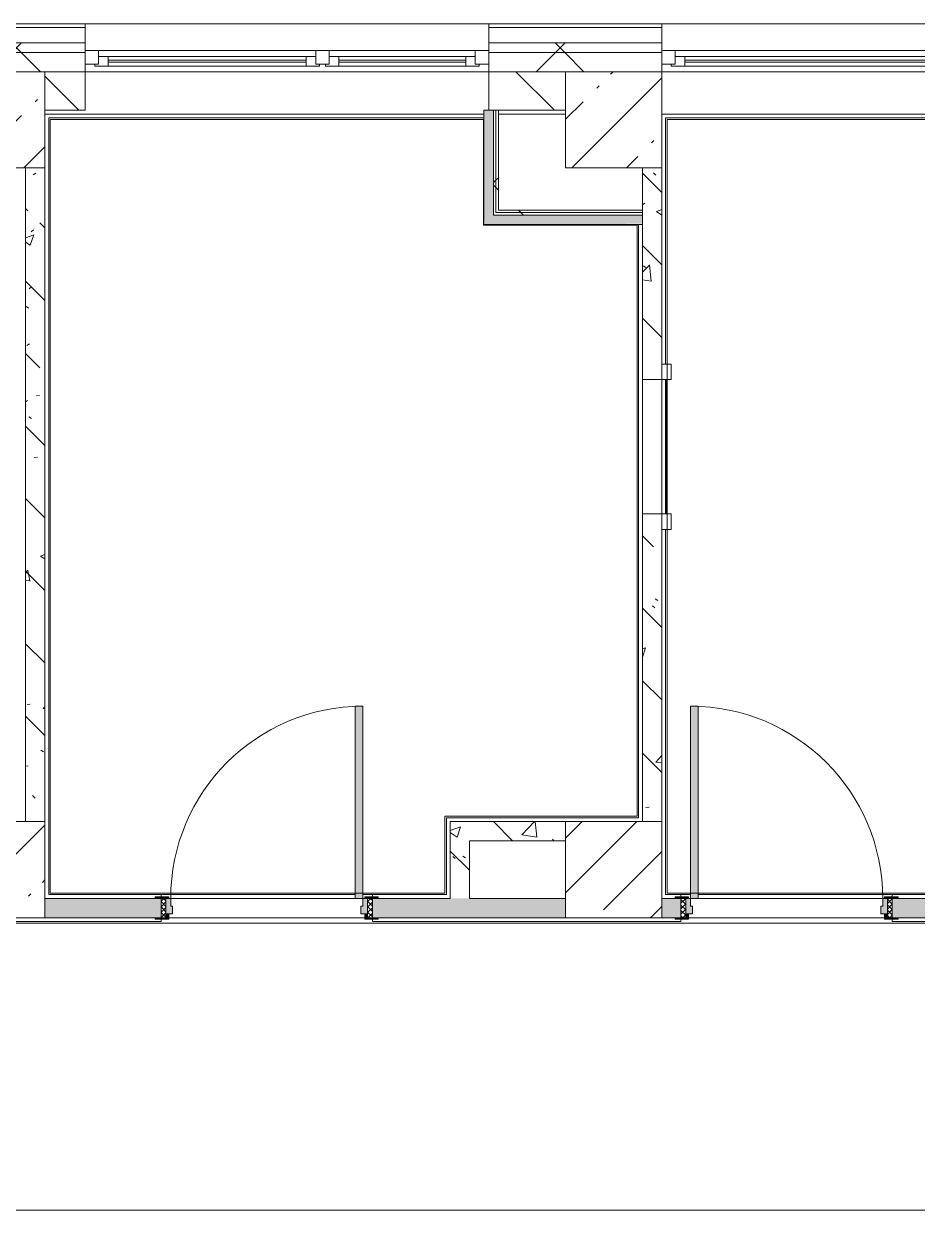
# Model space of a CAD drawing. Header units: millimetres. Extents: x -4029 to 232974, y -8553 to 104777.
# Drawn here: x 145016 to 149666, y 21178 to 27350 of the extents above; entities that cross this region are included whole.
import ezdxf

# ---------------------------------------------------------------- set-up
doc = ezdxf.new("R2010")
doc.units = ezdxf.units.MM
for name, color, linetype, lineweight in [('A-AREA-BNDY-1', 7, 'Continuous', 5), ('A-GLAZ-1', 7, 'Continuous', 5), ('A-WALL', 7, 'Continuous', 9), ('A-WALL-4', 7, 'Continuous', 5), ('I-WALL-6', 7, 'Continuous', 5), ('S-COLS-2', 7, 'Continuous', 5)]:
    doc.layers.add(name, color=color, linetype=linetype, lineweight=lineweight)
for name, color, linetype, lineweight, true_color in [('A-DOOR-3', 7, 'Continuous', 5, 0xaaaaaa), ('A-DOOR-4', 7, 'Continuous', 5, 0xe2e2e2), ('A-DOOR-FRAM-3', 7, 'Continuous', 5, 0xe2e2e2), ('A-DOOR-FRAM-4', 7, 'Continuous', 5, 0xaaaaaa), ('A-FLOR-2', 7, 'Continuous', 5, 0xaaaaaa), ('I-WALL-5', 7, 'Continuous', 9, 0xe7e7e7), ('I-WALL-8', 7, 'Continuous', 5, 0x787878)]:
    doc.layers.add(name, color=color, linetype=linetype, lineweight=lineweight, true_color=true_color)
pattern_1 = [(45, (71086.4, 0), (-285.1231, 285.1231), []), (45, (71371.53, 0), (-285.1231, 285.1231), [504.031, -100.806, 16.764, -84.042])]
pattern_2 = [(135, (71086.4, 0), (-377.1708, -377.1708), [533.4, -88.9, 17.78, -88.9]), (135, (71086.4, 376.94), (-377.1708, -377.1708), []), (50, (71086.4, 0), (637.6445, -55.7866), [66.675, -733.425]), (355, (71086.4, 0), (-123.3494, 668.699), [53.34, -586.74]), (100.451, (71139.54, -4.65), (514.299, 612.908), [56.665, -623.315]), (46.184, (71086.4, 177.8), (948.7764, -147.15), [100.012, -1100.137]), (96.636, (71165.5, 165.5), (830.909, 865.997), [84.998, -934.973]), (351.184, (71086.4, 177.8), (830.918, 865.988), [80.01, -880.11]), (21, (71175.3, 133.35), (530.6506, -357.9283), [66.675, -733.425]), (326, (71175.3, 133.35), (216.308, 644.6585), [53.34, -586.74]), (71.451, (71219.5, 103.5), (746.9596, 286.7243), [56.665, -623.315]), (37.5, (71086.4, 0), (10.81053, 295.9426), [16.764, -562.864, 16.764, -578.866, -588.962]), (37.5, (71086.4, 0), (10.81053, 295.9426), [-1175.258, 16.764, -572.198]), (7.5, (71086.4, 0), (233.8692, 350.6318), [16.764, -322.834, 16.764, -549.529, -224.472]), (7.5, (71086.4, 0), (233.8692, 350.6318), [-905.891, 16.764, -207.708]), (327.5, (70888.16, 0), (474.5678, -20.0513), [16.764, -205.486, 16.764, -676.656, -920.115]), (327.5, (70888.16, 0), (474.5678, -20.0513), [-915.67, 16.764, -903.351]), (317.5, (70799.26, 0), (518.4522, 88.9934), [16.764, -272.161, 16.764, -443.738, -653.415]), (317.5, (70799.26, 0), (518.4522, 88.9934), [-749.427, 16.764, -636.651])]
pattern_3 = [(135, (1751.41, 114.685), (-14.14214, -14.14214), []), (225, (1751.41, 114.685), (14.14214, -14.14214), [])]
pattern_4 = [(45, (-371.384, 114.685), (-14.1421, 14.1421), []), (135, (-371.384, 114.685), (-14.1421, -14.1421), [])]
pattern_5 = [(45, (71086.4, 0), (-353.5534, 353.5534), []), (135, (71086.4, 0), (-353.5534, -353.5534), [])]
pattern_6 = [(45, (71086.4, 0), (-530.33, 530.33), []), (135, (71086.4, 0), (-530.33, -530.33), [])]

# ---------------------------------------------------------------- blocks, each defined once
blk = doc.blocks.new('110_Дверь_СКБ_1Ст_Внутренняя1 - Д-11п 1100x2100h_кладовые _все__ коридор _между помещениями блока столовой__ моечные _все_ 2-32102277-1_2_1_птичка')
at = {"layer": 'A-DOOR-3'}
h = blk.add_hatch(dxfattribs=at)
h.set_pattern_fill('FP_145', color=256, style=0, pattern_type=2)
h.set_pattern_definition(pattern_3)
h.paths.add_polyline_path([(537.5, -50), (562.5, -50), (562.5, 50), (537.5, 50)])
at = {"layer": 'A-DOOR-4'}
h = blk.add_hatch(color=256, dxfattribs=at)
h.paths.add_polyline_path([(-477.5, -30), (-477.5, 10), (-487.5, 10), (-487.5, 50), (-512.5, 50), (-512.5, -30), (-487.5, -30)])
h.paths.add_polyline_path([(512.5, -30), (537.5, -30), (537.5, 50), (512.5, 50), (512.5, 10), (502.5, 10), (502.5, -30)])
at = {"layer": 'A-DOOR-FRAM-3'}
for points in [[(-447.5, 50), (-447.5, 1050), (-487.5, 1050), (-487.5, 50)], [(-567.5, 50), (-497.5, 50), (-497.5, 58), (-567.5, 58)], [(562.5, 50), (592.5, 50), (592.5, 58), (522.5, 58), (522.5, 50), (542.6, 50)], [(-567.5, -58), (-497.5, -58), (-497.5, -50), (-567.5, -50)], [(-497.5, -50), (-497.5, -30), (-512.5, -30), (-512.5, -50)], [(537.5, -50), (537.5, -30), (522.5, -30), (522.5, -50)], [(562.5, -58), (592.5, -58), (592.5, -50), (522.5, -50), (522.5, -58), (560.5, -58)]]:
    blk.add_hatch(color=256, dxfattribs=at).paths.add_polyline_path(points)
at = {"layer": 'A-DOOR-FRAM-4'}
h = blk.add_hatch(dxfattribs=at)
h.set_pattern_fill('FP_146', color=256, style=0, pattern_type=2)
h.set_pattern_definition(pattern_4)
h.paths.add_polyline_path([(-537.5, -50), (-512.5, -50), (-512.5, 50), (-537.5, 50)])
at = {"layer": 'A-DOOR-3'}
for p, q in [((-487.5, 1050), (-487.5, 50)), ((-447.5, 1050), (-487.5, 1050)), ((-447.5, 50), (-447.5, 1050)), ((-487.5, 50), (-447.5, 50))]:
    blk.add_line(p, q, dxfattribs=at)
blk.add_arc((-487.5, 50), 1000, 360, 90, dxfattribs=at)
at = {"layer": 'A-DOOR-FRAM-4'}
for p, q in [((-497.5, 58), (-567.5, 58)), ((-567.5, 58), (-567.5, 50)), ((-567.5, 50), (-497.5, 50)), ((-512.5, 50), (-537.5, 50)), ((-537.5, 50), (-537.5, -50)), ((-487.5, 50), (-512.5, 50)), ((-512.5, 50), (-512.5, -30)), ((-512.5, -50), (-512.5, 50)), ((-497.5, 50), (-512.5, 50)), ((-512.5, 50), (-512.5, 49)), ((-512.5, 49), (-497.5, 49)), ((-497.5, 50), (-497.5, 58)), ((-497.5, 49), (-497.5, 50)), ((-487.5, 10), (-487.5, 50)), ((-477.5, 10), (-487.5, 10)), ((-477.5, -30), (-477.5, 10)), ((512.5, 10), (502.5, 10)), ((502.5, 10), (502.5, -30)), ((512.5, 50), (512.5, 10)), ((537.5, 50), (512.5, 50)), ((592.5, 58), (522.5, 58)), ((522.5, 58), (522.5, 50)), ((537.5, 50), (522.5, 50)), ((522.5, 50), (522.5, 49)), ((522.5, 50), (592.5, 50)), ((522.5, 49), (537.5, 49)), ((537.5, -30), (537.5, 50)), ((562.5, 50), (537.5, 50)), ((537.5, 50), (537.5, -50)), ((537.5, 49), (537.5, 50)), ((562.5, -50), (562.5, 50)), ((592.5, 50), (592.5, 58)), ((-497.5, -50), (-567.5, -50)), ((-567.5, -50), (-567.5, -58)), ((-567.5, -58), (-497.5, -58)), ((-537.5, -50), (-512.5, -50)), ((-512.5, -30), (-477.5, -30)), ((-497.5, -30), (-512.5, -30)), ((-512.5, -30), (-512.5, -50)), ((-512.5, -50), (-497.5, -50)), ((-497.5, -50), (-497.5, -30)), ((-497.5, -58), (-497.5, -50)), ((502.5, -30), (537.5, -30)), ((537.5, -30), (522.5, -30)), ((522.5, -30), (522.5, -50)), ((522.5, -50), (537.5, -50)), ((592.5, -50), (522.5, -50)), ((522.5, -50), (522.5, -58)), ((522.5, -58), (592.5, -58)), ((537.5, -50), (537.5, -30)), ((537.5, -50), (562.5, -50)), ((592.5, -58), (592.5, -50))]:
    blk.add_line(p, q, dxfattribs=at)
blk = doc.blocks.new('110_Дверь_СКБ_1Ст_Внутренняя1 - Д-11 1100x2100h_кладовые _все__ коридор _между помещениями блока столовой__ моечные _все_-32089444-1_2_1_птичка')
at = {"layer": 'A-DOOR-3'}
h = blk.add_hatch(dxfattribs=at)
h.set_pattern_fill('FP_145', color=256, style=0, pattern_type=2)
h.set_pattern_definition(pattern_3)
h.paths.add_polyline_path([(562.5, -50), (562.5, 50), (537.5, 50), (537.5, -50)])
at = {"layer": 'A-DOOR-4'}
h = blk.add_hatch(color=256, dxfattribs=at)
h.paths.add_polyline_path([(537.5, -30), (537.5, 50), (512.5, 50), (512.5, 10), (502.5, 10), (502.5, -30), (512.5, -30)])
h.paths.add_polyline_path([(-477.5, -30), (-477.5, 10), (-487.5, 10), (-487.5, 50), (-512.5, 50), (-512.5, -30), (-487.5, -30)])
at = {"layer": 'A-DOOR-FRAM-3'}
for points in [[(472.5, 50), (512.5, 50), (512.5, 1050), (472.5, 1050), (472.5, 58.5)], [(-512.5, 50), (-497.5, 50), (-497.5, 58), (-567.5, 58), (-567.5, 50), (-537.5, 50)], [(592.5, 50), (592.5, 58), (522.5, 58), (522.5, 50), (562.5, 50)], [(-567.5, -58), (-497.5, -58), (-497.5, -50), (-567.5, -50)], [(-497.5, -50), (-497.5, -30), (-512.5, -30), (-512.5, -50)], [(522.5, -50), (537.5, -50), (537.5, -30), (522.5, -30)], [(592.5, -58), (592.5, -50), (522.5, -50), (522.5, -58), (562.5, -58)]]:
    blk.add_hatch(color=256, dxfattribs=at).paths.add_polyline_path(points)
at = {"layer": 'A-DOOR-FRAM-4'}
h = blk.add_hatch(dxfattribs=at)
h.set_pattern_fill('FP_146', color=256, style=0, pattern_type=2)
h.set_pattern_definition(pattern_4)
h.paths.add_polyline_path([(-537.5, -50), (-512.5, -50), (-512.5, 50), (-537.5, 50)])
at = {"layer": 'A-DOOR-3'}
for p, q in [((512.5, 1050), (472.5, 1050)), ((472.5, 1050), (472.5, 50)), ((512.5, 50), (512.5, 1050)), ((472.5, 50), (512.5, 50))]:
    blk.add_line(p, q, dxfattribs=at)
blk.add_arc((512.5, 50), 1000, 90, 180, dxfattribs=at)
at = {"layer": 'A-DOOR-FRAM-4'}
for p, q in [((-497.5, 58), (-567.5, 58)), ((-567.5, 58), (-567.5, 50)), ((-567.5, 50), (-497.5, 50)), ((-512.5, 50), (-537.5, 50)), ((-537.5, 50), (-537.5, -50)), ((-487.5, 50), (-512.5, 50)), ((-512.5, 50), (-512.5, -30)), ((-512.5, -50), (-512.5, 50)), ((-497.5, 50), (-512.5, 50)), ((-512.5, 50), (-512.5, 49)), ((-512.5, 49), (-497.5, 49)), ((-497.5, 50), (-497.5, 58)), ((-497.5, 49), (-497.5, 50)), ((-487.5, 10), (-487.5, 50)), ((-477.5, 10), (-487.5, 10)), ((-477.5, -30), (-477.5, 10)), ((512.5, 10), (502.5, 10)), ((502.5, 10), (502.5, -30)), ((512.5, 50), (512.5, 10)), ((537.5, 50), (512.5, 50)), ((592.5, 58), (522.5, 58)), ((522.5, 58), (522.5, 50)), ((537.5, 50), (522.5, 50)), ((522.5, 50), (522.5, 49)), ((522.5, 50), (592.5, 50)), ((522.5, 49), (537.5, 49)), ((537.5, -30), (537.5, 50)), ((562.5, 50), (537.5, 50)), ((537.5, 50), (537.5, -50)), ((537.5, 49), (537.5, 50)), ((562.5, -50), (562.5, 50)), ((592.5, 50), (592.5, 58)), ((-497.5, -50), (-567.5, -50)), ((-567.5, -50), (-567.5, -58)), ((-567.5, -58), (-497.5, -58)), ((-537.5, -50), (-512.5, -50)), ((-512.5, -30), (-477.5, -30)), ((-497.5, -30), (-512.5, -30)), ((-512.5, -30), (-512.5, -50)), ((-512.5, -50), (-497.5, -50)), ((-497.5, -50), (-497.5, -30)), ((-497.5, -58), (-497.5, -50)), ((502.5, -30), (537.5, -30)), ((537.5, -30), (522.5, -30)), ((522.5, -30), (522.5, -50)), ((522.5, -50), (537.5, -50)), ((592.5, -50), (522.5, -50)), ((522.5, -50), (522.5, -58)), ((522.5, -58), (592.5, -58)), ((537.5, -50), (537.5, -30)), ((537.5, -50), (562.5, -50)), ((592.5, -58), (592.5, -50))]:
    blk.add_line(p, q, dxfattribs=at)
blk = doc.blocks.new('BSC_Колонна _Прямоугольная - 500х500-V109-1_2_1_птичка')
at = {"layer": 'S-COLS-2'}
h = blk.add_hatch(dxfattribs=at)
h.set_pattern_fill('FP_161', color=256, style=0, pattern_type=2)
h.set_pattern_definition([(45, (-77000, -22950), (-285.1231, 285.1231), []), (45, (-76714.88, -22950), (-285.1231, 285.1231), [504.031, -100.806, 16.764, -84.042])])
h.paths.add_polyline_path([(250, -250), (250, 250), (-250, 250), (-250, -250)])
for p, q in [((250, 250), (-250, 250)), ((-250, 250), (-250, -250)), ((250, -250), (250, 250)), ((-250, -250), (250, -250))]:
    blk.add_line(p, q, dxfattribs=at)
blk = doc.blocks.new('BSC_Колонна _Прямоугольная - 500х500-V110-1_2_1_птичка')
at = {"layer": 'S-COLS-2'}
h = blk.add_hatch(dxfattribs=at)
h.set_pattern_fill('FP_162', color=256, style=0, pattern_type=2)
h.set_pattern_definition([(45, (-73790, -22950), (-285.1231, 285.1231), []), (45, (-73504.88, -22950), (-285.1231, 285.1231), [504.031, -100.806, 16.764, -84.042])])
h.paths.add_polyline_path([(130, -250), (250, -250), (250, 250), (-250, 250), (-250, -250)])
for p, q in [((250, 250), (-250, 250)), ((-250, 250), (-250, -250)), ((250, -250), (250, 250)), ((-250, -250), (250, -250))]:
    blk.add_line(p, q, dxfattribs=at)
blk = doc.blocks.new('120_Окно_СКБ_2Ст - 120_Окно_СКБ_2Ст 2100х2400 _мал створка справа_-19092174-1_2_1_птичка')
at = {"layer": 'A-GLAZ-1'}
for p, q in [((-1050, -75), (-1050, -5)), ((-1050, -5), (-980, -5)), ((1050, -5), (-1050, -5)), ((-980, -5), (-980, -75)), ((150, -35), (-980, -35)), ((-980, -35), (-980, -75)), ((-930, -85), (-930, -35)), ((-930, -55), (100, -55)), ((100, -85), (100, -35)), ((150, -75), (150, -5)), ((150, -5), (220, -5)), ((150, -75), (150, -35)), ((220, -5), (220, -75)), ((980, -35), (220, -35)), ((220, -35), (220, -75)), ((270, -85), (270, -35)), ((270, -55), (930, -55)), ((930, -85), (930, -35)), ((980, -75), (980, -5)), ((980, -5), (1050, -5)), ((980, -75), (980, -35)), ((1050, -5), (1050, -75)), ((-980, -75), (-1050, -75)), ((-1050, -75), (-1000, -75)), ((-980, -75), (-1000, -75)), ((-1000, -75), (-1000, -85)), ((-1000, -85), (170, -85)), ((170, -85), (-1000, -85)), ((100, -65), (-930, -65)), ((220, -75), (150, -75)), ((170, -75), (150, -75)), ((170, -75), (200, -75)), ((170, -85), (170, -75)), ((220, -75), (200, -75)), ((200, -75), (200, -85)), ((200, -85), (1000, -85)), ((1000, -85), (200, -85)), ((930, -65), (270, -65)), ((1050, -75), (980, -75)), ((1000, -75), (980, -75)), ((1000, -75), (1050, -75)), ((1000, -85), (1000, -75))]:
    blk.add_line(p, q, dxfattribs=at)
blk = doc.blocks.new('120_Окно_СКБ_2Ст - 120_Окно_СКБ_2Ст 3100х2500 _мал_створка слева_ 2-19089248-1_2_1_птичка')
at = {"layer": 'A-GLAZ-1'}
for p, q in [((-1550, -75), (-1550, -5)), ((-1550, -5), (-1480, -5)), ((1550, -5), (-1550, -5)), ((-1480, -5), (-1480, -75)), ((650, -35), (-1480, -35)), ((-1480, -35), (-1480, -75)), ((-1430, -85), (-1430, -35)), ((-1430, -55), (600, -55)), ((600, -85), (600, -35)), ((650, -75), (650, -5)), ((650, -5), (720, -5)), ((650, -75), (650, -35)), ((720, -5), (720, -75)), ((1480, -35), (720, -35)), ((720, -35), (720, -75)), ((770, -85), (770, -35)), ((770, -55), (1430, -55)), ((1430, -85), (1430, -35)), ((1480, -75), (1480, -5)), ((1480, -5), (1550, -5)), ((1480, -75), (1480, -35)), ((1550, -5), (1550, -75)), ((-1480, -75), (-1550, -75)), ((-1550, -75), (-1500, -75)), ((-1480, -75), (-1500, -75)), ((-1500, -75), (-1500, -85)), ((-1500, -85), (670, -85)), ((670, -85), (-1500, -85)), ((600, -65), (-1430, -65)), ((720, -75), (650, -75)), ((670, -75), (650, -75)), ((670, -75), (700, -75)), ((670, -85), (670, -75)), ((720, -75), (700, -75)), ((700, -75), (700, -85)), ((700, -85), (1500, -85)), ((1500, -85), (700, -85)), ((1430, -65), (770, -65)), ((1550, -75), (1480, -75)), ((1500, -75), (1480, -75)), ((1500, -75), (1550, -75)), ((1500, -85), (1500, -75))]:
    blk.add_line(p, q, dxfattribs=at)
blk = doc.blocks.new('Штора противопожарная_Рен - ШТ_700х700-V168-1_2_1_птичка')
at = {"layer": 'A-DOOR-3'}
for p, q in [((-430, 100), (-350, 100)), ((-430, 50), (-430, 100)), ((-350, 100), (-350, 50)), ((-350, 77.5), (350, 77.5)), ((-350, 72.5), (-350, 77.5)), ((350, 72.5), (-350, 72.5)), ((350, 100), (430, 100)), ((350, 50), (350, 100)), ((350, 77.5), (350, 72.5)), ((430, 100), (430, 50)), ((-350, 50), (-430, 50)), ((430, 50), (350, 50))]:
    blk.add_line(p, q, dxfattribs=at)

msp = doc.modelspace()

# ---------------------------------------------------------------- hatches: boundary and pattern name
at = {"layer": 'A-WALL-4'}
h = msp.add_hatch(dxfattribs=at)
h.set_pattern_fill('FP_135', color=256, style=0, pattern_type=2)
h.set_pattern_definition(pattern_5)
h.paths.add_polyline_path([(147757.3533, 27199.9999), (148336.4063, 27199.9999), (148336.4063, 27249.9999), (147436.4063, 27249.9999), (147436.4063, 27199.9999)])
h.paths.add_polyline_path([(155098.6589, 27199.9999), (156056.4062, 27199.9999), (156056.4062, 27249.9999), (151436.4063, 27249.9999), (151436.4063, 27199.9999), (154049.901, 27199.9999)])
h.paths.add_polyline_path([(144611.0795, 27199.9999), (145336.4063, 27199.9999), (145336.4063, 27249.9999), (143996.4063, 27249.9999), (143996.4063, 27199.9999)])
h.paths.add_polyline_path([(141464.8057, 27199.9999), (141896.4063, 27199.9999), (141896.4063, 27249.9999), (139296.4063, 27249.9999), (139296.4063, 27199.9999), (141396.4063, 27199.9999)])
h.paths.add_polyline_path([(131846.4063, 27199.9999), (132146.4063, 27199.9999), (132146.4063, 27249.9999), (131091.4063, 27249.9999), (131091.4063, 27199.9999)])
h.paths.add_polyline_path([(137246.4063, 27199.9999), (138196.4063, 27199.9999), (138196.4063, 27249.9999), (137246.4063, 27249.9999), (137246.4063, 27209.9999)])
h.paths.add_polyline_path([(128791.4063, 27199.9999), (128791.4063, 27249.9999), (127946.4063, 27249.9999), (127946.4063, 27199.9999), (128636.4062, 27199.9999)])
h.paths.add_polyline_path([(125246.4063, 27199.9999), (125846.4063, 27199.9999), (125846.4063, 27249.9999), (124946.4063, 27249.9999), (124946.4063, 27199.9999)])
h.paths.add_polyline_path([(122587.1628, 27199.9999), (122846.4063, 27199.9999), (122846.4063, 27249.9999), (121946.4063, 27249.9999), (121946.4063, 27199.9999)])
h.paths.add_polyline_path([(119846.4063, 27199.9999), (119846.4063, 27249.9999), (118746.4063, 27249.9999), (118746.4063, 27199.9999), (119440.889, 27199.9999)])
h.paths.add_polyline_path([(114197.0993, 27199.9999), (115646.4063, 27199.9999), (115646.4063, 27249.9999), (113246.4062, 27249.9999), (113246.4063, 27199.9999), (113866.4063, 27199.9999)])
h = msp.add_hatch(dxfattribs=at)
h.set_pattern_fill('FP_135', color=256, style=0, pattern_type=2)
h.set_pattern_definition(pattern_5)
h.paths.add_polyline_path([(113846.4063, 27100), (115646.4063, 27100), (115646.4063, 27199.9999), (113246.4063, 27199.9999), (113246.4063, 27100)])
h.paths.add_polyline_path([(122587.1628, 27100), (122846.4063, 27100), (122846.4063, 27199.9999), (121946.4063, 27199.9999), (121946.4063, 27100), (122486.4062, 27100)])
h.paths.add_polyline_path([(155186.4062, 27100), (156056.4062, 27100), (156051.8191, 27199.9999), (151436.4063, 27198.1288), (151436.4063, 27100), (155098.6589, 27100)])
h.paths.add_polyline_path([(124946.4063, 27100), (125846.4063, 27100), (125846.4063, 27199.9999), (124946.4063, 27199.9999), (124946.4063, 27139.9999)])
h.paths.add_polyline_path([(127946.4063, 27100), (128791.4063, 27100), (128791.4063, 27199.9999), (127946.4063, 27199.9999), (127946.4063, 27139.9999)])
h.paths.add_polyline_path([(131091.4063, 27100), (132146.4063, 27100), (132146.4063, 27199.9999), (131091.4063, 27199.9999), (131091.4063, 27139.9999)])
h.paths.add_polyline_path([(119846.4025, 27100), (119846.4063, 27199.9999), (118746.4063, 27199.9999), (118746.4063, 27100), (119440.889, 27100)])
h.paths.add_polyline_path([(137246.4063, 27100), (138164.4063, 27101.9999), (138164.4063, 27109.9999), (138196.4063, 27109.9999), (138196.4063, 27199.9999), (137246.4063, 27199.9999), (137246.4063, 27139.9999)])
h.paths.add_polyline_path([(147836.4063, 27100), (148336.4063, 27100), (148336.4063, 27199.9999), (147436.4063, 27199.9999), (147436.4063, 27100), (147757.3533, 27100)])
h.paths.add_polyline_path([(139296.4063, 27100), (141896.4063, 27100), (141896.4063, 27199.9999), (139296.4063, 27199.9999), (139296.4063, 27109.9999), (139328.4063, 27109.9999), (139328.4063, 27101.9999), (139296.4063, 27101.9999)])
h.paths.add_polyline_path([(144626.4054, 27100), (145336.4063, 27100), (145336.4063, 27199.9999), (143996.4063, 27199.9999), (143996.4063, 27100), (144611.0795, 27100)])
h = msp.add_hatch(dxfattribs=at)
h.set_pattern_fill('FP_117', color=256, style=0, pattern_type=2)
h.set_pattern_definition([(135, (71086.4, 0), (-176.7767, -176.7767), [])])
h.paths.add_polyline_path([(114197.0993, 26899.9999), (115646.4063, 26899.9999), (115646.4063, 27099.9998), (113846.4063, 27099.9998), (113846.4063, 26899.9999), (113866.4063, 26899.9999)])
h.paths.add_polyline_path([(122587.1628, 26899.9999), (122846.4063, 26899.9999), (122846.4063, 27099.9998), (121946.4063, 27099.9998), (121946.4063, 26899.9999), (122486.4061, 26899.9999)])
h.paths.add_polyline_path([(124946.4063, 26899.9999), (125246.4062, 26899.9999), (125246.4063, 27099.9998), (124946.4063, 27099.9998), (124946.4063, 26969.3829)])
h.paths.add_polyline_path([(151736.4063, 26899.9999), (151736.4049, 27099.9998), (151436.4063, 27099.9998), (151436.4063, 26899.9999)])
h.paths.add_polyline_path([(147836.4063, 26899.9999), (147836.406, 27099.9998), (147436.4063, 27099.9998), (147436.4063, 26899.9999), (147757.3533, 26899.9999)])
h.paths.add_polyline_path([(127946.4063, 26899.9999), (128791.4063, 26899.9999), (128791.4063, 27099.9998), (127946.4063, 27099.9998)])
h.paths.add_polyline_path([(131246.4063, 26899.9999), (131246.4063, 27099.9998), (131091.4063, 27099.9998), (131091.4063, 26899.9999)])
h.paths.add_polyline_path([(131846.4063, 26899.9999), (132146.4063, 26899.9999), (132146.4063, 27099.9998), (131846.4063, 27099.9998), (131846.4063, 26953.8702)])
h.paths.add_polyline_path([(145336.4063, 26899.9999), (145336.4063, 27099.9998), (145126.4063, 27099.9998), (145126.4063, 26899.9999)])
h.paths.add_polyline_path([(144626.4063, 26899.9999), (144626.4063, 27099.9998), (143996.4063, 27099.9998), (143996.4063, 26899.9999), (144611.0795, 26899.9999)])
h.paths.add_polyline_path([(139496.4062, 26899.9999), (141396.4063, 26899.9999), (141396.4063, 27099.9998), (139292.4063, 27099.9998), (139296.4063, 26899.9999), (139478.2245, 26899.9999)])
h.paths.add_polyline_path([(138146.4063, 26899.9999), (138146.4063, 27099.9998), (137846.4066, 27099.9998), (137846.4063, 26899.9999)])
h.paths.add_polyline_path([(118746.4063, 26899.9999), (119246.4063, 26899.9999), (119246.405, 27099.9998), (118746.4063, 27099.9998), (118746.4063, 27079.5538)])
at = {"layer": 'I-WALL-5'}
for points in [[(147411.4063, 26354.9999), (147461.4063, 26354.9999), (147461.4063, 26899.9998), (147411.4063, 26899.9998), (147411.4063, 26379.9999)], [(147757.3533, 26304.9999), (148236.4063, 26309.9999), (148236.4063, 26354.9999), (147411.4063, 26354.9999), (147416.4063, 26304.9999), (147417.7008, 26304.9999)]]:
    msp.add_hatch(color=256, dxfattribs=at).paths.add_polyline_path(points)
at = {"layer": 'I-WALL-6'}
h = msp.add_hatch(dxfattribs=at)
h.set_pattern_fill('FP_213', color=256, style=0, pattern_type=2)
h.set_pattern_definition(pattern_6)
h.paths.add_polyline_path([(147473.9063, 26367.4999), (147473.9063, 26899.9998), (147461.4063, 26899.9998), (147461.4063, 26367.4999)])
h = msp.add_hatch(dxfattribs=at)
h.set_pattern_fill('FP_213', color=256, style=0, pattern_type=2)
h.set_pattern_definition(pattern_6)
h.paths.add_polyline_path([(147486.4063, 26379.9999), (147486.4063, 26899.9998), (147473.9063, 26899.9998), (147473.9063, 26379.9999)])
h = msp.add_hatch(dxfattribs=at)
h.set_pattern_fill('FP_213', color=256, style=0, pattern_type=2)
h.set_pattern_definition(pattern_6)
h.paths.add_polyline_path([(147836.4063, 26354.9999), (148236.4063, 26354.9999), (148236.4063, 26367.4999), (147461.4063, 26367.4999), (147461.4063, 26354.9999), (147757.3533, 26354.9999)])
h = msp.add_hatch(dxfattribs=at)
h.set_pattern_fill('FP_213', color=256, style=0, pattern_type=2)
h.set_pattern_definition(pattern_6)
h.paths.add_polyline_path([(148216.4063, 26367.4999), (148236.4063, 26367.4999), (148236.4063, 26379.9999), (147473.9063, 26379.9999), (147473.9063, 26367.4999), (147836.4063, 26367.4999)])
at = {"layer": 'I-WALL-8'}
h = msp.add_hatch(dxfattribs=at)
h.set_pattern_fill('FP_142', color=256, style=0, pattern_type=2)
h.set_pattern_definition(pattern_2)
h.paths.add_polyline_path([(145026.4063, 23199.9999), (145126.4063, 23199.9999), (145126.4063, 26599.9999), (145026.4063, 26599.9999), (145026.4063, 23219.9999)])
h = msp.add_hatch(dxfattribs=at)
h.set_pattern_fill('FP_142', color=256, style=0, pattern_type=2)
h.set_pattern_definition(pattern_2)
h.paths.add_polyline_path([(148236.4063, 23199.9999), (148336.4063, 23199.9999), (148336.4063, 24799.9999), (148236.4063, 24799.9999), (148236.4063, 23219.9999)])
h.paths.add_polyline_path([(148236.4063, 25499.9999), (148336.4063, 25499.9999), (148336.4063, 26599.9999), (148236.4063, 26599.9999), (148236.4063, 25579.9999)])
h = msp.add_hatch(dxfattribs=at)
h.set_pattern_fill('FP_142', color=256, style=0, pattern_type=2)
h.set_pattern_definition(pattern_2)
h.paths.add_polyline_path([(147255.2163, 23099.9999), (147836.4063, 23099.9999), (147836.4063, 23199.9999), (147236.4063, 23199.9999), (147236.4063, 23099.9999)])
h = msp.add_hatch(dxfattribs=at)
h.set_pattern_fill('FP_142', color=256, style=0, pattern_type=2)
h.set_pattern_definition(pattern_2)
h.paths.add_polyline_path([(147255.2163, 22799.9999), (147336.4063, 22799.9999), (147336.4063, 23099.9999), (147236.4063, 23099.9999), (147236.4063, 22799.9999)])
h = msp.add_hatch(dxfattribs=at)
h.set_pattern_fill('FP_142', color=256, style=0, pattern_type=2)
h.set_pattern_definition(pattern_2)
h.paths.add_polyline_path([(146861.2163, 22699.9999), (147836.4063, 22699.9999), (147836.4063, 22799.9999), (146831.2163, 22799.9999), (146831.2163, 22699.9999)])
h.paths.add_polyline_path([(148436.4063, 22699.9999), (148436.4063, 22799.9999), (148336.4063, 22799.9999), (148336.4063, 22699.9999), (148422.7664, 22699.9999)])
h.paths.add_polyline_path([(149786.2163, 22699.9999), (151736.4063, 22699.9999), (151736.4063, 22799.9999), (149536.4063, 22799.9999), (149536.4063, 22699.9999), (149566.4063, 22699.9999)])
h.paths.add_polyline_path([(153286.4063, 22699.9999), (153516.4062, 22699.9999), (153516.4062, 22799.9999), (153316.4063, 22797.9999), (153316.4063, 22789.9999), (153286.4063, 22789.9999), (153286.4063, 22709.9999), (153316.4063, 22709.9999), (153316.4063, 22701.9999), (153286.4063, 22701.9999)])
h.paths.add_polyline_path([(152336.4063, 22699.9999), (152336.4063, 22701.9999), (152306.4063, 22701.9999), (152306.4063, 22709.9999), (152336.4063, 22709.9999), (152336.4063, 22789.9999), (152306.4063, 22789.9999), (152306.4063, 22797.9999), (152236.4063, 22796.4284), (152236.4063, 22699.9999), (152315.622, 22699.9999)])
h.paths.add_polyline_path([(145146.4063, 22699.9999), (145731.2163, 22699.9999), (145731.2163, 22799.9999), (145126.4063, 22799.9999), (145126.4063, 22699.9999)])
h.paths.add_polyline_path([(139516.4063, 22699.9999), (140196.4063, 22699.9999), (140196.4063, 22799.9999), (139396.4063, 22799.9999), (139396.4063, 22699.9999), (139496.4063, 22699.9999)])
h.paths.add_polyline_path([(141896.4063, 22699.9999), (144626.4063, 22699.9999), (144626.4063, 22799.9999), (141896.4063, 22799.9999), (141896.4063, 22724.1934)])
h.paths.add_polyline_path([(141376.4063, 22699.9999), (141396.4063, 22704.0321), (141396.4063, 22799.9999), (141296.4063, 22799.9999), (141296.4063, 22699.9999), (141326.4063, 22699.9999)])
at = {"layer": 'S-COLS-2'}
h = msp.add_hatch(dxfattribs=at)
h.set_pattern_fill('FP_116', color=256, style=0, pattern_type=2)
h.set_pattern_definition(pattern_1)
h.paths.add_polyline_path([(145126.4063, 26599.9999), (145126.4063, 27099.9998), (144626.4063, 27099.9998), (144626.4063, 26599.9999), (145026.4063, 26599.9999)])
h = msp.add_hatch(dxfattribs=at)
h.set_pattern_fill('FP_116', color=256, style=0, pattern_type=2)
h.set_pattern_definition(pattern_1)
h.paths.add_polyline_path([(147836.4063, 26599.9999), (148336.4063, 26599.9999), (148336.4063, 27099.9999), (147836.4063, 27099.9999), (147836.4063, 26654.8935)])

# ---------------------------------------------------------------- linework, layer by layer
at = {"layer": 'A-AREA-BNDY-1', "flags": 128}
for points in [[(153388.4062, 22671.9999), (139368.4063, 22671.9999), (139368.4063, 26879.9999), (138196.9063, 26879.9999), (138196.9063, 26851.9999), (137874.4063, 26851.9999), (137874.4063, 26471.9999), (137222.4063, 26471.9999), (137222.4063, 26491.9999), (135469.0857, 26491.9999)], [(131746.4063, 24949.9999), (137874.4063, 24949.9999), (137874.4063, 22671.9999), (137374.4063, 22671.9999), (137374.4063, 21178), (149794.2163, 21178)]]:
    msp.add_lwpolyline(points, dxfattribs=at)
for points in [[(145154.4063, 22827.9999), (147208.4063, 22827.9999), (147208.4063, 23227.9999), (148208.4063, 23227.9999), (148208.4063, 26301.9999), (147408.4063, 26301.9999), (147408.4063, 26851.9999), (145154.4063, 26851.9999)], [(151708.4063, 26851.9999), (148364.4063, 26851.9999), (148364.4063, 22827.9999), (151708.4063, 22827.9999)]]:
    msp.add_lwpolyline(points, close=True, dxfattribs=at)
at = {"layer": 'A-FLOR-2'}
for p, q in [((147411.4063, 26859.9999), (145146.4063, 26859.9999)), ((145146.4063, 26859.9999), (145146.4063, 22819.9999)), ((151716.4063, 26859.9999), (148356.4063, 26859.9999)), ((148356.4063, 26859.9999), (148356.4063, 25579.9999)), ((148216.4063, 23219.9999), (148216.4063, 26304.9999)), ((148356.4063, 25499.9999), (148356.4063, 24799.9999)), ((148356.4063, 24719.9999), (148356.4063, 22819.9999)), ((147216.4063, 22819.9999), (147216.4063, 23219.9999)), ((147216.4063, 23219.9999), (148216.4063, 23219.9999)), ((145146.4063, 22819.9999), (146741.2163, 22819.9999)), ((145731.2163, 22819.9999), (145731.2163, 22807.9999)), ((146781.2163, 22819.9999), (147216.4063, 22819.9999)), ((146831.2163, 22807.9999), (146831.2163, 22819.9999)), ((148356.4063, 22819.9999), (148486.4063, 22819.9999)), ((148436.4063, 22819.9999), (148436.4063, 22807.9999)), ((148526.4063, 22819.9999), (151716.4063, 22819.9999)), ((149536.4063, 22807.9999), (149536.4063, 22819.9999)), ((145731.2163, 22679.9999), (141296.4063, 22679.9999)), ((145731.2163, 22691.9999), (145731.2163, 22679.9999)), ((146831.2163, 22679.9999), (146831.2163, 22691.9999)), ((148436.4063, 22679.9999), (146831.2163, 22679.9999)), ((148436.4063, 22691.9999), (148436.4063, 22679.9999)), ((149536.4063, 22679.9999), (149536.4063, 22691.9999)), ((152336.4063, 22679.9999), (149536.4063, 22679.9999))]:
    msp.add_line(p, q, dxfattribs=at)
at = {"layer": 'A-WALL'}
for p, q in [((145336.4063, 27329.9999), (143996.4063, 27329.9999)), ((148336.4063, 27329.9999), (147436.4063, 27329.9999)), ((145336.4063, 27249.9999), (143996.4063, 27249.9999)), ((148336.4063, 27249.9999), (147436.4063, 27249.9999)), ((145336.4063, 27199.9999), (143996.4063, 27199.9999)), ((148336.4063, 27199.9999), (147436.4063, 27199.9999)), ((145126.4063, 27099.9999), (145336.4063, 27099.9999)), ((145336.4063, 27099.9998), (145126.4063, 27099.9998)), ((147436.4063, 27099.9999), (147836.4063, 27099.9999)), ((147836.4063, 27099.9998), (147436.4063, 27099.9998)), ((147461.4063, 26899.9998), (147461.4063, 26354.9999)), ((147473.9063, 26899.9998), (147473.9063, 26367.4999)), ((147461.4063, 26354.9999), (148236.4063, 26354.9999)), ((147473.9063, 26367.4999), (148236.4063, 26367.4999))]:
    msp.add_line(p, q, dxfattribs=at)
at = {"layer": 'A-WALL-4'}
for p, q in [((148336.4063, 27349.9999), (139296.4063, 27349.9999)), ((145336.4063, 27099.9999), (145336.4063, 27349.9999)), ((147436.4063, 27349.9999), (147436.4063, 27099.9999)), ((148336.4063, 27099.9999), (148336.4063, 27349.9999)), ((156056.4062, 27349.9999), (148336.4063, 27349.9999)), ((144626.4063, 27099.9999), (145126.4063, 27099.9999)), ((145126.4063, 27099.9998), (145126.4063, 26899.9998)), ((147436.4063, 27099.9999), (145336.4063, 27099.9999)), ((145336.4063, 26899.9998), (145336.4063, 27099.9998)), ((147436.4063, 27099.9998), (147436.4063, 26899.9998)), ((151436.4063, 27099.9999), (147836.4063, 27099.9999)), ((147836.4063, 26899.9998), (147836.4063, 27099.9998)), ((145126.4063, 26899.9998), (145336.4063, 26899.9998)), ((147486.4063, 26899.9998), (147836.4063, 26899.9998))]:
    msp.add_line(p, q, dxfattribs=at)
at = {"layer": 'I-WALL-6'}
for p, q in [((145336.4063, 27099.9999), (147436.4063, 27099.9999)), ((148336.4063, 27099.9999), (151436.4063, 27099.9999)), ((147411.4063, 26879.9999), (145126.4063, 26879.9999)), ((147486.4063, 26899.9998), (147411.4063, 26899.9998)), ((147411.4063, 26899.9998), (147411.4063, 26304.9999)), ((147486.4063, 26379.9999), (147486.4063, 26899.9998)), ((147836.4063, 26879.9999), (147486.4063, 26879.9999)), ((151736.4063, 26879.9999), (148336.4063, 26879.9999)), ((145026.4063, 26599.9999), (145026.4063, 23199.9999)), ((145126.4063, 26599.9999), (145026.4063, 26599.9999)), ((145126.4063, 23199.9999), (145126.4063, 26599.9999)), ((148236.4063, 26599.9999), (148236.4063, 23199.9999)), ((148336.4063, 26599.9999), (148236.4063, 26599.9999)), ((148336.4063, 25579.9999), (148336.4063, 26599.9999)), ((148236.4063, 26379.9999), (147486.4063, 26379.9999)), ((147411.4063, 26304.9999), (148236.4063, 26304.9999)), ((148236.4063, 25499.9999), (148336.4063, 25499.9999)), ((148336.4063, 25499.9999), (148336.4063, 24799.9999)), ((148336.4063, 24799.9999), (148236.4063, 24799.9999)), ((148336.4063, 23199.9999), (148336.4063, 24719.9999)), ((147836.4063, 23199.9999), (147236.4063, 23199.9999)), ((147236.4063, 23199.9999), (147236.4063, 22799.9999)), ((147336.4063, 23099.9999), (147836.4063, 23099.9999)), ((147336.4063, 22799.9999), (147336.4063, 23099.9999)), ((145701.2163, 22799.9999), (145126.4063, 22799.9999)), ((145781.2163, 22799.9999), (146741.2163, 22799.9999)), ((147236.4063, 22799.9999), (146861.2163, 22799.9999)), ((147836.4063, 22799.9999), (147336.4063, 22799.9999)), ((148406.4063, 22799.9999), (148336.4063, 22799.9999)), ((148526.4063, 22799.9999), (149486.4063, 22799.9999)), ((151736.4063, 22799.9999), (149566.4063, 22799.9999)), ((145126.4063, 22699.9999), (145701.2163, 22699.9999)), ((146791.2163, 22699.9999), (145771.2163, 22699.9999)), ((146861.2163, 22699.9999), (147836.4063, 22699.9999)), ((148336.4063, 22699.9999), (148406.4063, 22699.9999)), ((149496.4063, 22699.9999), (148476.4063, 22699.9999)), ((149566.4063, 22699.9999), (151736.4063, 22699.9999))]:
    msp.add_line(p, q, dxfattribs=at)
at = {"layer": 'S-COLS-2'}
for p, q in [((145126.4063, 27099.9999), (144626.4063, 27099.9999)), ((145126.4063, 26899.9998), (145126.4063, 27099.9999)), ((148336.4063, 27099.9999), (147836.4063, 27099.9999)), ((147836.4063, 27099.9999), (147836.4063, 26899.9998)), ((148336.4063, 26599.9999), (148336.4063, 27099.9999)), ((145126.4063, 26599.9999), (145126.4063, 26899.9998)), ((147836.4063, 26899.9998), (147836.4063, 26599.9999)), ((144626.4063, 26599.9999), (145126.4063, 26599.9999)), ((147836.4063, 26599.9999), (148336.4063, 26599.9999))]:
    msp.add_line(p, q, dxfattribs=at)

# ---------------------------------------------------------------- block references
at = {"layer": 'A-DOOR-3', "rotation": 270}
msp.add_blockref('Штора противопожарная_Рен - ШТ_700х700-V168-1_2_1_птичка', (148286.4063, 25149.9999), dxfattribs=at)
at = {"layer": 'A-DOOR-3'}
for name, p in [('110_Дверь_СКБ_1Ст_Внутренняя1 - Д-11 1100x2100h_кладовые _все__ коридор _между помещениями блока столовой__ моечные _все_-32089444-1_2_1_птичка', (146268.7163, 22749.9999)), ('110_Дверь_СКБ_1Ст_Внутренняя1 - Д-11п 1100x2100h_кладовые _все__ коридор _между помещениями блока столовой__ моечные _все_ 2-32102277-1_2_1_птичка', (148973.9063, 22749.9999))]:
    msp.add_blockref(name, p, dxfattribs=at)
at = {"layer": 'A-GLAZ-1'}
for name, p in [('120_Окно_СКБ_2Ст - 120_Окно_СКБ_2Ст 2100х2400 _мал створка справа_-19092174-1_2_1_птичка', (146386.4063, 27214.9999)), ('120_Окно_СКБ_2Ст - 120_Окно_СКБ_2Ст 3100х2500 _мал_створка слева_ 2-19089248-1_2_1_птичка', (149886.4063, 27214.9999))]:
    msp.add_blockref(name, p, dxfattribs=at)
at = {"layer": 'S-COLS-2'}
for name, p in [('BSC_Колонна _Прямоугольная - 500х500-V110-1_2_1_птичка', (144876.4063, 22949.9999)), ('BSC_Колонна _Прямоугольная - 500х500-V109-1_2_1_птичка', (148086.4063, 22949.9999))]:
    msp.add_blockref(name, p, dxfattribs=at)

doc.saveas('drawing.dxf')
